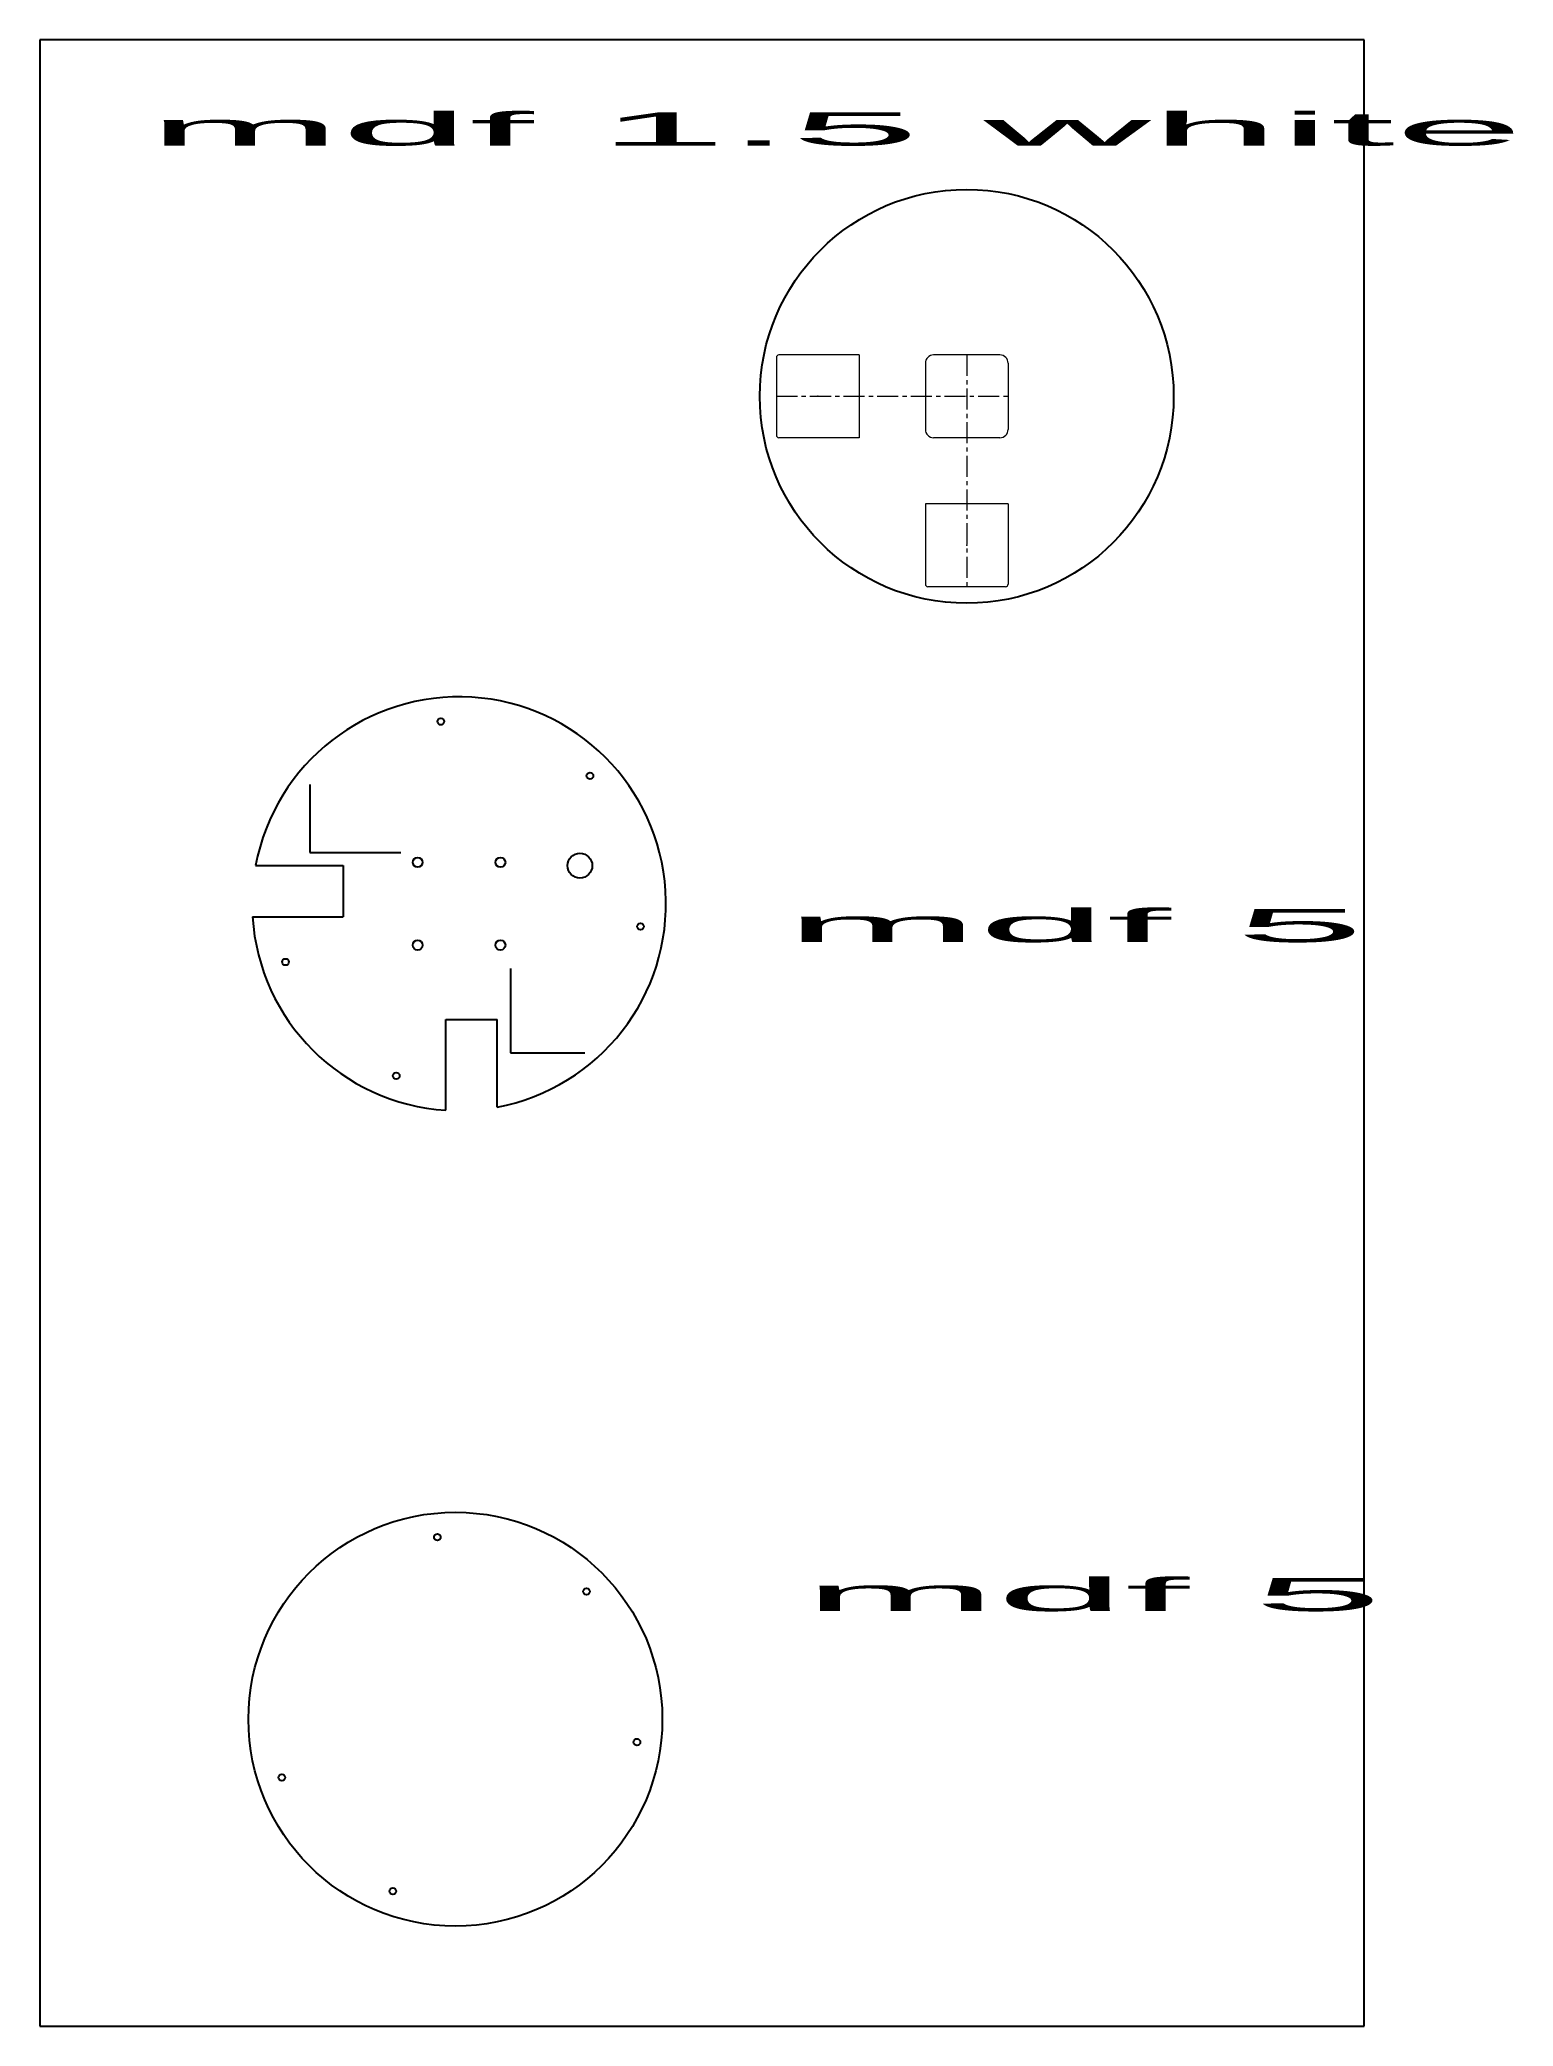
# Model space of a CAD drawing. Header units: inches. Extents: x 112 to 1002, y -1033 to 167.
import ezdxf

# ---------------------------------------------------------------- set-up
doc = ezdxf.new("R2010")
doc.units = ezdxf.units.IN
doc.header["$MEASUREMENT"] = 0
doc.linetypes.add('CENTERX2', pattern=[20.32, 12.7, -2.54, 2.54, -2.54])
doc.layers.add('Layer1', color=10, linetype='Continuous')
doc.styles.get("Standard").update_dxf_attribs({"font": 'arial.ttf', "width": 5, "height": 20})

msp = doc.modelspace()

# ---------------------------------------------------------------- linework, layer by layer
for p, q in [((112.1, 167.4), (112.1, -1032.6)), ((912.1, 167.4), (112.1, 167.4)), ((912.1, -1032.6), (912.1, 167.4)), ((112.1, -1032.6), (912.1, -1032.6))]:
    msp.add_line(p, q)
at = {"color": 7, "linetype": 'Continuous', "lineweight": 18}
for p, q in [((607.1, -23), (558.6, -23)), ((607.1, -23), (607.1, -73)), ((692.1, -23), (652.1, -23)), ((557.1, -24.5), (557.1, -71.5)), ((647.1, -28), (647.1, -68)), ((697.1, -28), (697.1, -68)), ((607.1, -73), (558.6, -73)), ((692.1, -73), (652.1, -73)), ((697.1, -113), (647.1, -113)), ((647.1, -113), (647.1, -161.5)), ((697.1, -113), (697.1, -161.5)), ((695.6, -163), (648.6, -163))]:
    msp.add_line(p, q, dxfattribs=at)
at = {"color": 7, "linetype": 'CENTERX2', "lineweight": 18}
for p, q in [((672.1, -23), (672.1, -163)), ((557.1, -48), (697.1, -48))]:
    msp.add_line(p, q, dxfattribs=at)
at = {"color": 7, "linetype": 'Continuous', "lineweight": 25}
for p, q in [((242.5, -331.5), (295.4, -331.5)), ((295.4, -331.5), (295.4, -362.5)), ((240.6, -362.5), (295.4, -362.5)), ((357.4, -479.2), (357.4, -424.5)), ((357.4, -424.5), (388.4, -424.5)), ((388.4, -477.4), (388.4, -424.5))]:
    msp.add_line(p, q, dxfattribs=at)
msp.add_circle((672.1, -48), 125)
for centre, radius in [((354.4, -244.5), 2), ((444.5, -277.3), 2), ((438.4, -331.5), 7.5), ((340.4, -329.5), 3), ((390.4, -329.5), 3), ((475.1, -368.3), 2), ((340.4, -379.5), 3), ((390.4, -379.5), 3), ((260.6, -389.7), 2), ((327.5, -458.4), 2), ((363.2, -847.1), 125), ((352.3, -737.1), 2), ((442.4, -769.9), 2), ((472.9, -860.9), 2), ((258.4, -882.3), 2), ((325.4, -951), 2)]:
    msp.add_circle(centre, radius, dxfattribs=at)
at = {"color": 7, "linetype": 'Continuous', "lineweight": 18}
for centre, radius, start, end in [((558.6, -24.5), 1.5, 90, 180), ((652.1, -28), 5, 90, 180), ((692.1, -28), 5, 0, 90), ((558.6, -71.5), 1.5, 180, 270), ((652.1, -68), 5, 180, 270), ((692.1, -68), 5, 270, 0), ((648.6, -161.5), 1.5, 180, 270), ((695.6, -161.5), 1.5, 270, 0)]:
    msp.add_arc(centre, radius, start, end, dxfattribs=at)
at = {"color": 7, "linetype": 'Continuous', "lineweight": 25}
for start, end in [(280.6028, 169.3972), (183.6694, 266.3306)]:
    msp.add_arc((365.4, -354.5), 125, start, end, dxfattribs=at)
at = {"color": 7, "linetype": 'Continuous', "lineweight": 0}
for p in [(582.1, -48), (672.1, -48), (672.1, -138)]:
    msp.add_point(p, dxfattribs=at)
at = {"layer": 'Layer1', "color": 7, "linetype": 'Continuous', "lineweight": 25}
for p, q in [((275.3, -282.5), (275.3, -323.5)), ((275.3, -323.5), (330.2, -323.5)), ((396.4, -393.7), (396.4, -444.6)), ((396.4, -444.6), (441.5, -444.6))]:
    msp.add_line(p, q, dxfattribs=at)

# ---------------------------------------------------------------- texts
at = {"char_height": 20, "attachment_point": 1}
for s, insert in [('mdf 1.5 white', (177.7, 123.5)), ('mdf 5', (562.7, -357.7))]:
    msp.add_mtext(s, dxfattribs=dict(at, insert=insert))
at = {"insert": (573.7, -761.8), "char_height": 20, "attachment_point": 1}
msp.add_mtext_dynamic_manual_height_columns('mdf 5', width=400.351, gutter_width=100, heights=[0], dxfattribs=at)

doc.saveas('drawing.dxf')
